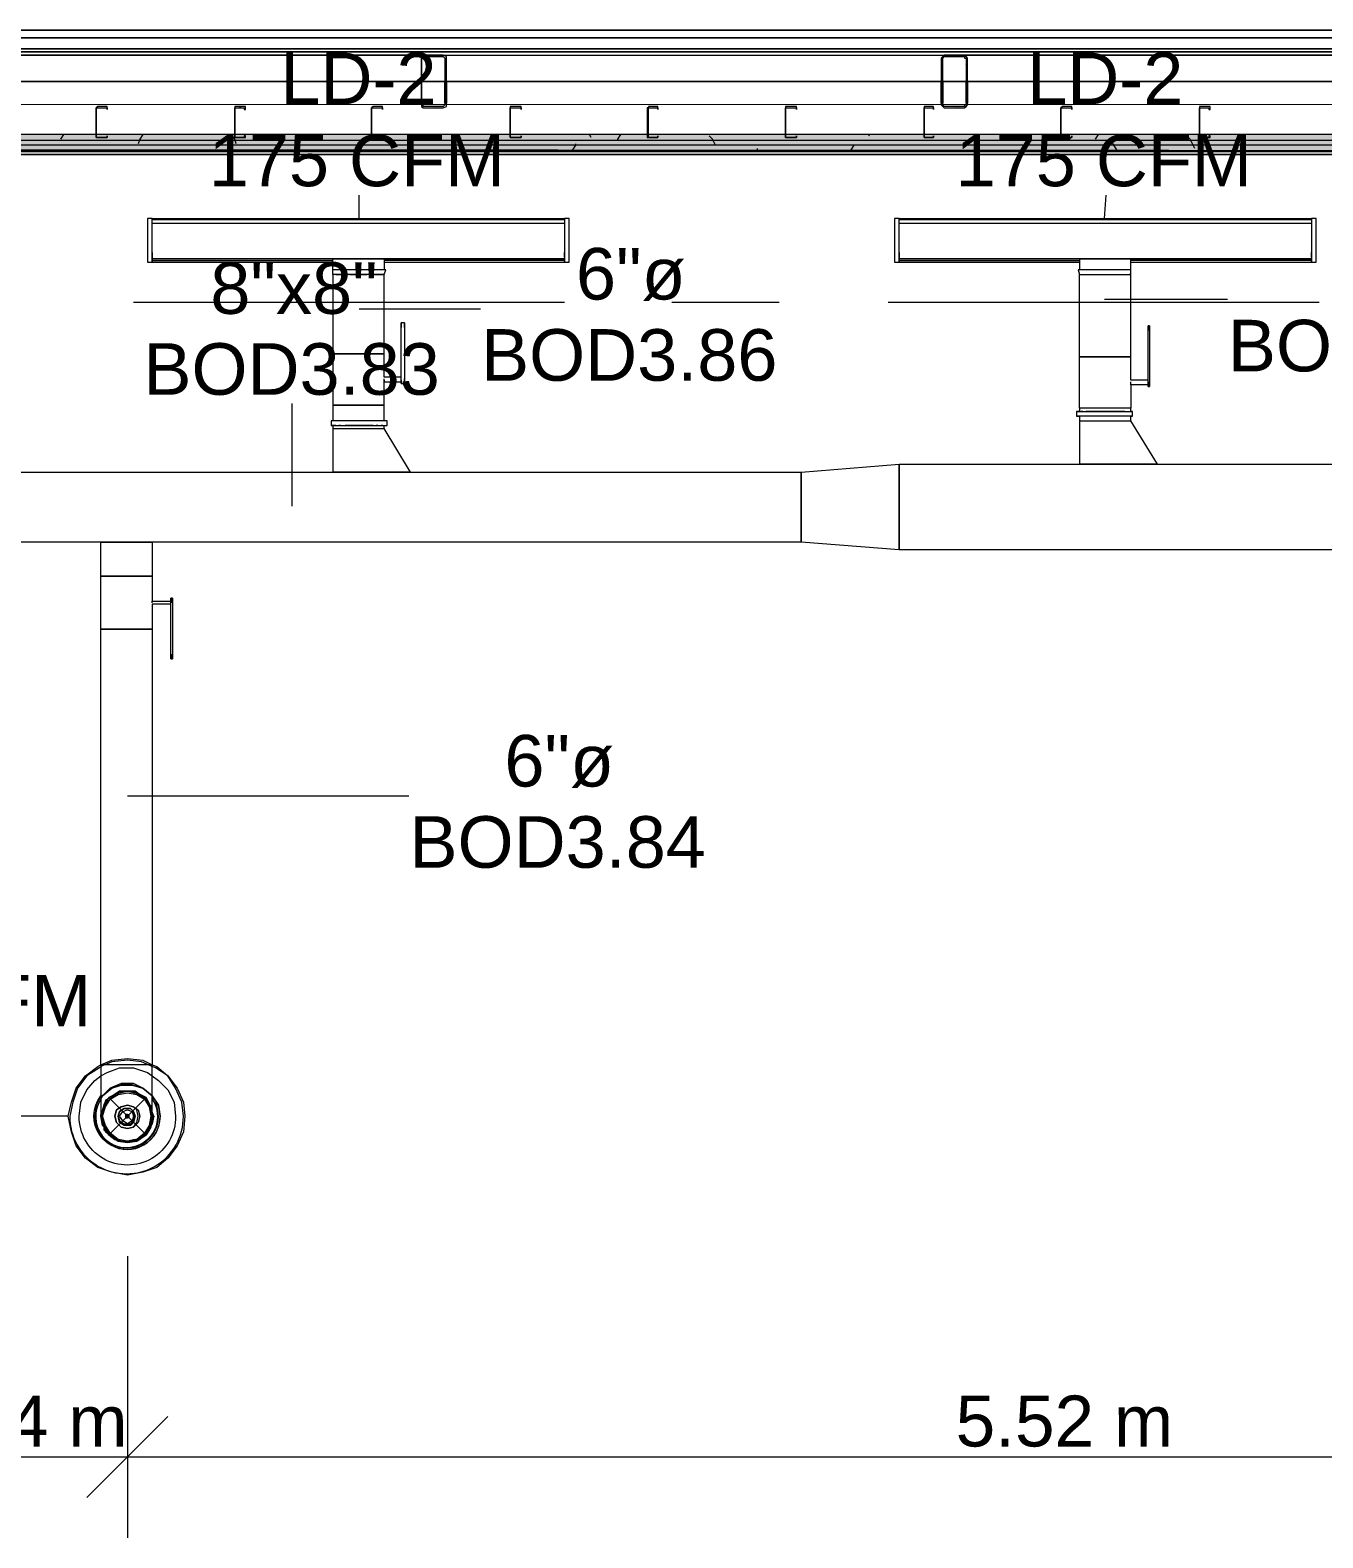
# Model space of a CAD drawing. Header units: metres. Extents: x -2 to 237, y -8 to 52.
# Drawn here: x 37.8 to 41.607, y 43.002 to 47.442 of the extents above; entities that cross this region are included whole.
import ezdxf

# ---------------------------------------------------------------- set-up
doc = ezdxf.new("R2010")
doc.units = ezdxf.units.M
doc.layers.add('HVAC - Ductos', color=5, linetype='Continuous', lineweight=0)
doc.layers.add('PDF4_Text', color=7, linetype='Continuous', lineweight=0)
doc.layers.add('PDF4_Geometry', color=7, linetype='Continuous', lineweight=0, true_color=0xaaaaaa)
doc.layers.add('PDF4_Solid Fills', color=7, linetype='Continuous', lineweight=0, true_color=0xffffff)
doc.styles.add('PDF Helvetica', font='')
doc.styles.get('PDF Helvetica').set_extended_font_data('Helvetica')

msp = doc.modelspace()

# ---------------------------------------------------------------- hatches: boundary and pattern name
at = {"layer": 'PDF4_Solid Fills', "lineweight": 0, "transparency": 33554559}
h = msp.add_hatch(color=256, dxfattribs=at)
h.paths.add_polyline_path([(38.9569, 47.3638), (39.0165, 47.3684), (38.9523, 47.3684), (38.9523, 47.3592)])
h.paths.add_polyline_path([(39.0211, 47.2172), (39.0257, 47.3679), (39.0257, 47.3684), (39.0211, 47.3684)])
h.paths.add_polyline_path([(38.9523, 47.2217), (38.9569, 47.2172), (38.9569, 47.2217)])
h.paths.add_polyline_path([(38.9569, 47.2172), (39.0165, 47.2126), (39.0165, 47.2172)])
h = msp.add_hatch(color=256, dxfattribs=at)
h.paths.add_polyline_path([(40.4918, 47.2172), (40.5513, 47.2126), (40.5513, 47.2172)])
h.paths.add_polyline_path([(40.4872, 47.2217), (40.4918, 47.2172), (40.4918, 47.2217)])
h.paths.add_polyline_path([(40.4872, 47.3638), (40.4826, 47.3638), (40.4826, 47.2217)])
h.paths.add_polyline_path([(40.5559, 47.2217), (40.5513, 47.2217), (40.5559, 47.2172)])
h.paths.add_polyline_path([(40.4872, 47.3684), (40.5513, 47.3638), (40.5559, 47.3592), (40.5559, 47.2217), (40.5605, 47.3632), (40.5605, 47.3638), (40.5559, 47.3684)])
h = msp.add_hatch(color=256, dxfattribs=at)
h.paths.add_polyline_path([(39.6487, 47.2126), (39.6487, 47.2172), (39.6212, 47.2172)])
h.paths.add_polyline_path([(39.6212, 47.2126), (39.6167, 47.2126), (39.6167, 47.1256), (39.6167, 47.1256)])
for points in [[(4.613, 47.121), (56.1701, 47.121), (56.3746, 47.1164), (56.3763, 47.1164), (56.3763, 47.1347), (18.1105, 47.1393), (4.613, 47.1393)], [(4.613, 47.1072), (56.1701, 47.1072), (56.3759, 47.1026), (56.3763, 47.1026), (56.3763, 47.121), (4.613, 47.121)], [(56.1701, 47.0889), (56.3763, 47.0843), (56.3763, 47.1072), (4.613, 47.1072), (4.613, 47.0889)]]:
    msp.add_hatch(color=256, dxfattribs=at).paths.add_polyline_path(points)

# ---------------------------------------------------------------- linework, layer by layer
at = {"layer": 'HVAC - Ductos', "lineweight": 0}
for points in [[(38.7691, 46.8873), (38.7691, 46.956)], [(40.9637, 46.8873), (40.9682, 46.956)], [(38.1597, 46.8552), (38.1597, 46.8644), (38.1597, 46.8828), (38.1597, 46.8873), (39.3738, 46.8873), (39.3738, 46.8828), (39.3738, 46.8644), (39.3738, 46.8552)], [(39.3738, 46.8828), (38.1597, 46.8828)], [(40.3589, 46.8552), (40.3589, 46.8644), (40.3589, 46.8828), (40.3589, 46.8873), (41.573, 46.8873), (41.573, 46.8828), (41.573, 46.8644), (41.573, 46.8552)], [(41.573, 46.8828), (40.3589, 46.8828)], [(38.1597, 46.8598), (38.1597, 46.8644), (38.1597, 46.869)], [(39.3738, 46.869), (39.3738, 46.8644), (39.3738, 46.8598)], [(40.3589, 46.8598), (40.3589, 46.8644), (40.3589, 46.869)], [(41.573, 46.869), (41.573, 46.8644), (41.573, 46.8598)], [(38.1597, 46.8232), (38.1597, 46.8323)], [(38.1597, 46.814), (38.1597, 46.8186)], [(39.3738, 46.8323), (39.3738, 46.8232)], [(39.3738, 46.8186), (39.3738, 46.814)], [(40.3589, 46.8232), (40.3589, 46.8323)], [(40.3589, 46.814), (40.3589, 46.8186)], [(41.573, 46.8323), (41.573, 46.8232)], [(41.573, 46.8186), (41.573, 46.814)], [(38.1597, 46.7728), (38.1597, 46.7774), (38.1597, 46.7866), (38.1597, 46.782), (38.1597, 46.7774)], [(38.1597, 46.782), (38.1597, 46.759), (38.1597, 46.7636), (38.6911, 46.7636)], [(38.1597, 46.759), (38.6911, 46.759)], [(38.6957, 46.7224), (38.6911, 46.7224), (38.6911, 46.4887), (38.6957, 46.4887), (38.7003, 46.4887), (38.7141, 46.4887), (38.7278, 46.4887), (38.7462, 46.4887), (38.7691, 46.4887), (38.7874, 46.4887), (38.8057, 46.4887), (38.8194, 46.4887), (38.8332, 46.4887), (38.8424, 46.4887), (38.8424, 46.7224), (38.8378, 46.7224), (38.8194, 46.7224), (38.7965, 46.7224), (38.7691, 46.7224), (38.737, 46.7224), (38.7141, 46.7224), (38.6957, 46.7224), (38.6911, 46.7224), (38.6911, 46.7361), (38.6911, 46.7682), (38.6957, 46.7682), (38.7003, 46.7682), (38.7141, 46.7682), (38.7278, 46.7682), (38.7462, 46.7682), (38.7691, 46.7682), (38.7874, 46.7682), (38.8057, 46.7682), (38.8194, 46.7682), (38.8332, 46.7682), (38.8424, 46.7682), (38.8424, 46.7361)], [(39.3738, 46.782), (39.3738, 46.759), (39.3738, 46.7636), (38.8424, 46.7636)], [(38.8424, 46.759), (39.3738, 46.759)], [(39.3738, 46.7728), (39.3738, 46.7774), (39.3738, 46.7866), (39.3738, 46.782), (39.3738, 46.7774)], [(40.3589, 46.7728), (40.3589, 46.7774), (40.3589, 46.7866), (40.3589, 46.782), (40.3589, 46.7774)], [(40.3589, 46.782), (40.3589, 46.759), (40.3589, 46.7636), (40.8903, 46.7636)], [(40.3589, 46.759), (40.8903, 46.759)], [(41.092, 46.4062), (41.092, 46.4016), (41.092, 46.397), (41.0416, 46.397), (41.0416, 46.3284), (41.037, 46.3284), (41.0324, 46.3284), (41.0186, 46.3284), (41.0049, 46.3284), (40.9866, 46.3284), (40.9637, 46.3284), (40.9454, 46.3284), (40.927, 46.3284), (40.9133, 46.3284), (40.8995, 46.3284), (40.8903, 46.3284), (40.8903, 46.4795), (40.8995, 46.4795), (40.9133, 46.4795), (40.927, 46.4795), (40.9454, 46.4795), (40.9637, 46.4795), (40.9866, 46.4795), (41.0049, 46.4795), (41.0186, 46.4795), (41.0324, 46.4795), (41.037, 46.4795), (41.0416, 46.4795), (41.037, 46.4795), (41.0324, 46.4795), (41.0186, 46.4795), (41.0049, 46.4795), (40.9866, 46.4795), (40.9637, 46.4795), (40.9454, 46.4795), (40.927, 46.4795), (40.9133, 46.4795), (40.8995, 46.4795), (40.8903, 46.4795), (40.8903, 46.7224), (40.8949, 46.7224), (40.9133, 46.7224), (40.9362, 46.7224), (40.9637, 46.7224), (40.9957, 46.7224), (41.0186, 46.7224), (41.037, 46.7224), (41.0416, 46.7224), (41.0416, 46.7361), (41.0416, 46.7682), (41.037, 46.7682), (41.0324, 46.7682), (41.0186, 46.7682), (41.0049, 46.7682), (40.9866, 46.7682), (40.9637, 46.7682), (40.9454, 46.7682), (40.927, 46.7682), (40.9133, 46.7682), (40.8995, 46.7682), (40.8903, 46.7682), (40.8903, 46.7361)], [(41.573, 46.782), (41.573, 46.759), (41.573, 46.7636), (41.0416, 46.7636)], [(41.0416, 46.759), (41.573, 46.759)], [(41.573, 46.7728), (41.573, 46.7774), (41.573, 46.7866), (41.573, 46.782), (41.573, 46.7774)], [(38.8011, 46.7224), (38.8057, 46.7224), (38.8194, 46.7224), (38.8332, 46.7224), (38.8378, 46.7224), (38.8424, 46.7224), (38.847, 46.7361), (38.8378, 46.7361), (38.824, 46.7361), (38.7965, 46.7361), (38.7691, 46.7361), (38.737, 46.7361), (38.7141, 46.7361), (38.6957, 46.7361), (38.6911, 46.7361)], [(38.7003, 46.7224), (38.7141, 46.7224), (38.7278, 46.7224), (38.737, 46.7224)], [(38.7416, 46.7224), (38.7462, 46.7224), (38.7691, 46.7224), (38.7874, 46.7224), (38.792, 46.7224)], [(38.7874, 46.7361), (38.7828, 46.7361)], [(41.0416, 46.7361), (41.037, 46.7361), (41.0186, 46.7361), (40.9957, 46.7361), (40.9637, 46.7361), (40.9362, 46.7361), (40.9087, 46.7361), (40.8949, 46.7361), (40.8858, 46.7361), (40.8903, 46.7224), (40.8949, 46.7224), (40.8995, 46.7224), (40.9133, 46.7224), (40.927, 46.7224), (40.9316, 46.7224)], [(40.9408, 46.7224), (40.9454, 46.7224), (40.9637, 46.7224), (40.9866, 46.7224), (40.9912, 46.7224)], [(40.9957, 46.7224), (41.0049, 46.7224), (41.0186, 46.7224), (41.0324, 46.7224)], [(41.0186, 46.7361), (41.0049, 46.7361)], [(41.092, 46.4108), (41.0416, 46.4108), (41.0416, 46.4795), (41.0416, 46.7224), (41.037, 46.7224)], [(38.7691, 46.6215), (39.1265, 46.6215)], [(40.9637, 46.6491), (41.3256, 46.6491)], [(38.902, 46.5803), (38.8928, 46.5803)], [(38.8928, 46.4108), (38.8928, 46.4062), (38.8928, 46.4016), (38.8928, 46.4062), (38.8928, 46.4108), (38.8928, 46.4154), (38.8928, 46.5666), (38.8928, 46.5712), (38.8928, 46.5757), (38.8928, 46.5803), (38.8928, 46.5757), (38.8928, 46.5712), (38.8928, 46.5666)], [(38.902, 46.5666), (38.902, 46.5712), (38.902, 46.5757), (38.902, 46.5803), (38.902, 46.5757), (38.902, 46.5712), (38.902, 46.5666), (38.902, 46.4154), (38.902, 46.4108), (38.902, 46.4062), (38.902, 46.4016), (38.902, 46.4062), (38.902, 46.4108), (38.902, 46.4154)], [(41.0965, 46.5712), (41.092, 46.5712)], [(41.092, 46.4016), (41.092, 46.397), (41.092, 46.3925), (41.092, 46.397), (41.092, 46.4016), (41.092, 46.4062), (41.092, 46.5574), (41.092, 46.562), (41.092, 46.5666), (41.092, 46.5712), (41.092, 46.5666), (41.092, 46.562), (41.092, 46.5574)], [(41.0965, 46.5574), (41.0965, 46.562), (41.0965, 46.5666), (41.0965, 46.5712), (41.0965, 46.5666), (41.0965, 46.562), (41.0965, 46.5574), (41.0965, 46.4062), (41.0965, 46.4016), (41.0965, 46.397), (41.0965, 46.3925), (41.0965, 46.397), (41.0965, 46.4016), (41.0965, 46.4062)], [(38.8928, 46.42), (38.8424, 46.42), (38.8424, 46.4887), (38.8332, 46.4887), (38.8194, 46.4887), (38.8057, 46.4887), (38.7874, 46.4887), (38.7691, 46.4887), (38.7462, 46.4887), (38.7278, 46.4887), (38.7141, 46.4887), (38.7003, 46.4887), (38.6957, 46.4887), (38.6911, 46.4887), (38.6911, 46.3375), (38.6957, 46.3375), (38.7003, 46.3375), (38.7141, 46.3375), (38.7278, 46.3375), (38.7462, 46.3375), (38.7691, 46.3375), (38.7874, 46.3375), (38.8057, 46.3375), (38.8194, 46.3375), (38.8332, 46.3375), (38.8424, 46.3375), (38.8424, 46.4062), (38.8928, 46.4062), (38.8928, 46.4108), (38.8928, 46.4154)], [(38.8424, 46.4108), (38.8424, 46.4062), (38.8424, 46.4108), (38.8424, 46.4154)], [(38.8928, 46.4016), (38.902, 46.4016)], [(41.0416, 46.397), (41.0416, 46.4016), (41.0416, 46.4062)], [(41.092, 46.3925), (41.0965, 46.3925)], [(38.5721, 46.0397), (38.5721, 46.3421)], [(38.8424, 46.2917), (38.8424, 46.3375), (38.8332, 46.3375), (38.8194, 46.3375), (38.8057, 46.3375), (38.7874, 46.3375), (38.7691, 46.3375), (38.7462, 46.3375), (38.7278, 46.3375), (38.7141, 46.3375), (38.7003, 46.3375), (38.6957, 46.3375), (38.6911, 46.3375), (38.6911, 46.2917)], [(41.0324, 46.3192), (41.037, 46.3192), (41.0416, 46.3192), (41.0416, 46.3284), (41.037, 46.3284), (41.0324, 46.3284), (41.0186, 46.3284), (41.0049, 46.3284), (40.9866, 46.3284), (40.9637, 46.3284), (40.9454, 46.3284), (40.927, 46.3284), (40.9133, 46.3284), (40.8995, 46.3284), (40.8903, 46.3284), (40.8903, 46.3192), (40.8858, 46.3192), (40.8812, 46.3192), (40.8858, 46.3192), (40.8949, 46.3192), (40.9087, 46.3192), (40.9224, 46.3192), (40.9454, 46.3192), (40.9637, 46.3192), (40.9866, 46.3192), (41.0049, 46.3192), (41.0232, 46.3192), (41.037, 46.3192), (41.0462, 46.3192)], [(40.8812, 46.3192), (40.8812, 46.3054)], [(40.8995, 46.3192), (40.8949, 46.3192)], [(41.0232, 46.3192), (41.0186, 46.3192), (41.0049, 46.3192), (40.9866, 46.3192), (40.9637, 46.3192), (40.9454, 46.3192), (40.927, 46.3192), (40.9133, 46.3192), (40.9087, 46.3192)], [(41.0462, 46.3054), (41.0462, 46.3192), (41.0416, 46.3192)], [(38.8516, 46.2917), (38.847, 46.2917), (38.8378, 46.2917), (38.824, 46.2917), (38.8103, 46.2917), (38.7874, 46.2917), (38.7691, 46.2917), (38.7462, 46.2917), (38.7278, 46.2917), (38.7095, 46.2917), (38.6957, 46.2917), (38.6866, 46.2917), (38.6866, 46.2779)], [(38.6911, 46.2779), (38.6866, 46.2779), (38.6957, 46.2779), (38.7095, 46.2779), (38.7278, 46.2779), (38.7462, 46.2779), (38.7691, 46.2779), (38.7874, 46.2779), (38.8103, 46.2779), (38.824, 46.2779), (38.8378, 46.2779), (38.847, 46.2779), (38.8516, 46.2779), (38.8516, 46.2917), (38.847, 46.2917)], [(38.7003, 46.2779), (38.6957, 46.2779), (38.6911, 46.2779), (38.6911, 46.2688), (38.6957, 46.2688), (38.7003, 46.2688), (38.7141, 46.2688), (38.7278, 46.2688), (38.7462, 46.2688), (38.7691, 46.2688), (38.7874, 46.2688), (38.8057, 46.2688), (38.8194, 46.2688), (38.8332, 46.2688), (38.8424, 46.2688), (38.8424, 46.2779), (38.847, 46.2779), (38.8516, 46.2779)], [(38.6911, 46.2688), (38.6911, 46.1405), (38.6957, 46.1405), (38.7141, 46.1405), (38.737, 46.1405), (38.7691, 46.1405), (38.8424, 46.1405), (38.8744, 46.1405), (38.8974, 46.1405), (38.9156, 46.1405), (38.9202, 46.1405), (38.8424, 46.2688)], [(38.7141, 46.2779), (38.7095, 46.2779)], [(38.8103, 46.2779), (38.8057, 46.2779), (38.7874, 46.2779), (38.7691, 46.2779), (38.7462, 46.2779), (38.7278, 46.2779)], [(38.737, 46.2688), (38.7416, 46.2688)], [(38.792, 46.2688), (38.7965, 46.2688), (38.8011, 46.2688)], [(38.824, 46.2779), (38.8194, 46.2779)], [(38.8378, 46.2779), (38.8332, 46.2779)], [(41.0416, 46.3054), (41.0462, 46.3054), (41.037, 46.3054), (41.0232, 46.3054), (41.0049, 46.3054), (40.9866, 46.3054), (40.9637, 46.3054), (40.9454, 46.3054), (40.9224, 46.3054), (40.9087, 46.3054), (40.8949, 46.3054), (40.8858, 46.3054), (40.8812, 46.3054), (40.8858, 46.3054), (40.8903, 46.3054), (40.8903, 46.2917), (40.8995, 46.2917), (40.9133, 46.2917), (40.927, 46.2917), (40.9454, 46.2917), (40.9637, 46.2917), (40.9866, 46.2917), (41.0049, 46.2917), (41.0186, 46.2917), (41.0324, 46.2917), (41.037, 46.2917), (41.0416, 46.2917), (41.0416, 46.3054), (41.037, 46.3054), (41.0324, 46.3054)], [(40.8903, 46.2917), (40.8903, 46.1634), (40.8949, 46.1634), (40.9133, 46.1634), (40.9362, 46.1634), (40.9637, 46.1634), (41.0416, 46.1634), (41.069, 46.1634), (41.0965, 46.1634), (41.1103, 46.1634), (41.1194, 46.1634), (41.0416, 46.2917)], [(40.8995, 46.3054), (40.8949, 46.3054)], [(40.9133, 46.3054), (40.9087, 46.3054)], [(41.0232, 46.3054), (41.0186, 46.3054), (41.0049, 46.3054), (40.9866, 46.3054), (40.9637, 46.3054), (40.9454, 46.3054), (40.927, 46.3054), (40.9224, 46.3054)], [(40.9316, 46.2917), (40.9362, 46.2917), (40.9408, 46.2917)], [(40.9912, 46.2917), (40.9957, 46.2917)], [(38.9202, 46.1405), (38.9156, 46.1405), (38.8974, 46.1405), (38.8744, 46.1405), (38.8424, 46.1405), (38.7691, 46.1405), (38.737, 46.1405), (38.7141, 46.1405), (38.6957, 46.1405), (38.6911, 46.1405)], [(41.1194, 46.1634), (41.1103, 46.1634), (41.0965, 46.1634), (41.069, 46.1634), (41.0416, 46.1634), (40.9637, 46.1634), (40.9362, 46.1634), (40.9133, 46.1634), (40.8949, 46.1634), (40.8903, 46.1634)], [(38.2147, 45.751), (38.1597, 45.751), (38.1597, 45.6778), (38.1597, 44.3949), (38.1505, 44.3949), (38.1413, 44.3949), (38.1231, 44.3949), (38.1047, 44.3949), (38.0864, 44.3949), (38.0681, 44.3949), (38.0497, 44.3949), (38.0315, 44.3949), (38.0223, 44.3949), (38.0131, 44.3949), (38.0085, 44.3949), (38.0085, 45.6778), (38.0131, 45.6778), (38.0223, 45.6778), (38.0315, 45.6778), (38.0497, 45.6778), (38.0681, 45.6778), (38.0864, 45.6778), (38.1047, 45.6778), (38.1231, 45.6778), (38.1413, 45.6778), (38.1505, 45.6778), (38.1597, 45.6778), (38.1505, 45.6778), (38.1413, 45.6778), (38.1231, 45.6778), (38.1047, 45.6778), (38.0864, 45.6778), (38.0681, 45.6778), (38.0497, 45.6778), (38.0315, 45.6778), (38.0223, 45.6778), (38.0131, 45.6778), (38.0085, 45.6778), (38.0085, 45.8336), (38.0085, 45.9343), (38.0131, 45.9343), (38.0223, 45.9343), (38.0315, 45.9343), (38.0497, 45.9343), (38.0681, 45.9343), (38.0864, 45.9343), (38.1047, 45.9343), (38.1231, 45.9343), (38.1413, 45.9343), (38.1505, 45.9343), (38.1597, 45.9343), (38.1597, 45.8336), (38.1597, 45.7602), (38.2147, 45.7602), (38.2147, 45.7556)], [(38.1597, 45.7556), (38.1597, 45.7602)], [(38.2193, 45.7694), (38.2147, 45.7694)], [(38.2147, 45.6045), (38.2147, 45.7556), (38.2147, 45.7602), (38.2147, 45.7648), (38.2147, 45.7694), (38.2147, 45.7648), (38.2147, 45.7602)], [(38.2193, 45.7556), (38.2193, 45.7602), (38.2193, 45.7648), (38.2193, 45.7694), (38.2193, 45.7648), (38.2193, 45.7602), (38.2193, 45.7556), (38.2193, 45.6045)], [(38.2147, 45.5907), (38.2193, 45.5907)], [(38.0864, 45.1875), (38.9156, 45.1875)], [(37.9123, 44.2437), (37.5457, 44.2437), (37.5457, 44.4819)], [(38.0085, 44.3949), (38.0406, 44.4087), (38.0864, 44.4133), (38.1322, 44.4087), (38.1597, 44.3949)], [(38.1597, 44.3903), (38.1277, 44.4041), (38.0864, 44.4087), (38.0406, 44.4041), (38.0085, 44.3903)], [(38.1597, 44.2437), (38.1597, 44.2483), (38.1597, 44.2666), (38.1597, 44.2987), (38.1597, 44.3353), (38.1597, 44.3766), (38.1597, 44.3949), (38.1735, 44.3903), (38.2056, 44.3628), (38.233, 44.3262), (38.2513, 44.285), (38.2559, 44.2437), (38.2513, 44.1979), (38.233, 44.1566), (38.2056, 44.12), (38.1735, 44.0925), (38.1322, 44.0787), (38.0864, 44.0696), (38.0406, 44.0787), (37.9993, 44.0925), (37.9627, 44.12), (37.9352, 44.1566), (37.9215, 44.1979), (37.9123, 44.2437), (37.9215, 44.285), (37.9352, 44.3262), (37.9627, 44.3628), (37.9993, 44.3903), (38.0085, 44.3949), (38.0085, 44.3491), (38.0085, 44.3125), (38.0085, 44.2804), (38.0085, 44.2574), (38.0085, 44.2437)], [(38.1597, 44.3949), (38.1505, 44.3949), (38.1413, 44.3949), (38.1231, 44.3949), (38.1047, 44.3949), (38.0864, 44.3949), (38.0681, 44.3949), (38.0497, 44.3949), (38.0315, 44.3949), (38.0223, 44.3949), (38.0131, 44.3949), (38.0085, 44.3949)], [(38.0085, 44.3628), (38.0269, 44.372), (38.0635, 44.3857), (38.1047, 44.3857), (38.1459, 44.372), (38.1597, 44.3628)], [(38.0543, 44.175), (38.0315, 44.1888), (38.0177, 44.2116), (38.0315, 44.1888), (38.0497, 44.175), (38.0681, 44.1704), (38.0864, 44.1658), (38.1047, 44.1704), (38.1231, 44.175), (38.1277, 44.1796), (38.1413, 44.1888), (38.1505, 44.2024), (38.1597, 44.2208), (38.1597, 44.2437), (38.1551, 44.2712), (38.1413, 44.2987), (38.1139, 44.3125), (38.0864, 44.3171), (38.0589, 44.3125), (38.0315, 44.2987), (38.0177, 44.2712), (38.0085, 44.2437), (38.0177, 44.2712), (38.0315, 44.2987), (38.0589, 44.3125), (38.0864, 44.3171), (38.1139, 44.3125), (38.1413, 44.2987), (38.1551, 44.2712), (38.1597, 44.2437), (38.1597, 44.2483), (38.1597, 44.262), (38.1505, 44.2804), (38.1413, 44.2987), (38.1231, 44.3079), (38.1047, 44.3171), (38.0864, 44.3171), (38.0681, 44.3171), (38.0497, 44.3079), (38.0315, 44.2987), (38.0177, 44.2804), (38.0131, 44.262), (38.0085, 44.2483), (38.0085, 44.2437), (38.0131, 44.2208), (38.0223, 44.2024), (38.0315, 44.1888), (38.0589, 44.1704), (38.0864, 44.1658), (38.1139, 44.1704)], [(38.1551, 44.2758), (38.1551, 44.2712), (38.1551, 44.2666), (38.1597, 44.2437), (38.1551, 44.2162), (38.1551, 44.2116), (38.1413, 44.1888), (38.1551, 44.2116), (38.1597, 44.2437), (38.1551, 44.262), (38.1505, 44.2804), (38.1368, 44.2941), (38.1231, 44.3079), (38.1047, 44.3125), (38.0864, 44.3171), (38.0681, 44.3125), (38.0497, 44.3079), (38.036, 44.2941), (38.0223, 44.2804), (38.0131, 44.262), (38.0131, 44.2437), (38.0131, 44.2254), (38.0223, 44.207), (38.036, 44.1888), (38.0497, 44.1796), (38.0681, 44.1704), (38.0864, 44.1704), (38.1047, 44.1704), (38.1231, 44.1796), (38.1368, 44.1888), (38.1505, 44.207), (38.1551, 44.2254), (38.1597, 44.2437), (38.1551, 44.2162)], [(38.0131, 44.2666), (38.0177, 44.2712), (38.0177, 44.2758), (38.036, 44.2941), (38.0543, 44.3079)], [(38.0543, 44.3125), (38.0589, 44.3125), (38.0864, 44.3171), (38.1093, 44.3125)], [(38.1185, 44.3079), (38.1368, 44.2941), (38.1505, 44.2758)], [(38.0177, 44.2162), (38.0131, 44.2437), (38.0177, 44.2666)], [(38.0177, 44.2116), (38.0131, 44.2162), (38.0131, 44.2208), (38.0085, 44.2437), (38.0085, 44.2483)], [(38.1093, 44.1704), (38.0864, 44.1658), (38.0589, 44.1704), (38.0543, 44.175), (38.036, 44.1888), (38.0177, 44.2116), (38.0131, 44.2162), (38.0085, 44.2437), (38.0177, 44.2116)], [(38.1597, 44.2483), (38.1643, 44.2437), (38.1597, 44.2208), (38.1551, 44.2162), (38.1551, 44.2116), (38.1505, 44.2024), (38.1413, 44.1888), (38.1277, 44.1796)], [(38.1231, 44.175), (38.1185, 44.175), (38.1139, 44.1704), (38.1047, 44.1704), (38.0864, 44.1658), (38.0681, 44.1704), (38.0589, 44.1704), (38.0543, 44.175), (38.0497, 44.175), (38.0315, 44.1888), (38.0177, 44.2024), (38.0177, 44.2116), (38.0131, 44.2162)], [(38.0589, 44.1704), (38.0543, 44.175)], [(38.1093, 44.175), (38.0864, 44.1704), (38.0589, 44.175)], [(38.1505, 44.2116), (38.1368, 44.1888), (38.1185, 44.175), (38.1139, 44.1704), (38.1413, 44.1888)], [(38.1185, 44.175), (38.1139, 44.1704)], [(38.1368, 44.1888), (38.1185, 44.175)], [(38.1551, 44.2162), (38.1551, 44.2116)], [(38.0864, 43.8314), (38.0864, 43.2403), (38.0864, 43.0021)], [(38.2056, 43.3595), (38.0864, 43.2403), (37.9673, 43.1212)], [(34.2149, 43.2403), (37.4404, 43.2403), (38.0864, 43.2403), (43.6027, 43.2403), (47.6024, 43.2403)]]:
    msp.add_lwpolyline(points, dxfattribs=at)
for points in [[(38.1459, 46.8873), (38.1459, 46.759), (38.1597, 46.759), (38.1597, 46.8873)], [(39.3876, 46.8873), (39.3738, 46.8873), (39.3738, 46.759), (39.3876, 46.759)], [(40.3451, 46.8873), (40.3451, 46.759), (40.3589, 46.759), (40.3589, 46.8873)], [(41.5868, 46.8873), (41.573, 46.8873), (41.573, 46.759), (41.5868, 46.759)], [(38.1597, 46.8736), (39.3738, 46.8736), (39.3738, 46.7682), (38.1597, 46.7682)], [(40.3589, 46.8736), (41.573, 46.8736), (41.573, 46.7682), (40.3589, 46.7682)], [(39.3738, 46.7682), (38.1597, 46.7682)], [(41.573, 46.7682), (40.3589, 46.7682)], [(38.8424, 46.4062), (38.8424, 46.4108)], [(37.4908, 46.1405), (40.0702, 46.1405), (40.0702, 45.9343), (37.4908, 45.9343)], [(40.3589, 45.9114), (40.0702, 45.9343), (40.0702, 46.1405), (40.3589, 46.1634)], [(42.6406, 45.9114), (40.3589, 45.9114), (40.3589, 46.1634), (42.6406, 46.1634)], [(38.1597, 45.8336), (38.1505, 45.8336), (38.1413, 45.8336), (38.1231, 45.8336), (38.1047, 45.8336), (38.0864, 45.8336), (38.0681, 45.8336), (38.0497, 45.8336), (38.0315, 45.8336), (38.0223, 45.8336), (38.0131, 45.8336), (38.0085, 45.8336), (38.0131, 45.8336), (38.0223, 45.8336), (38.0315, 45.8336), (38.0497, 45.8336), (38.0681, 45.8336), (38.0864, 45.8336), (38.1047, 45.8336), (38.1231, 45.8336), (38.1413, 45.8336), (38.1505, 45.8336), (38.1597, 45.8336), (38.1505, 45.8336), (38.1413, 45.8336), (38.1231, 45.8336), (38.1047, 45.8336), (38.0864, 45.8336), (38.0681, 45.8336), (38.0497, 45.8336), (38.0315, 45.8336), (38.0223, 45.8336), (38.0131, 45.8336), (38.0085, 45.8336), (38.0131, 45.8336), (38.0223, 45.8336), (38.0315, 45.8336), (38.0497, 45.8336), (38.0681, 45.8336), (38.0864, 45.8336), (38.1047, 45.8336), (38.1231, 45.8336), (38.1413, 45.8336), (38.1505, 45.8336)], [(38.0864, 45.8336), (38.1047, 45.8336), (38.1231, 45.8336), (38.1413, 45.8336), (38.1505, 45.8336), (38.1597, 45.8336), (38.1505, 45.8336), (38.1413, 45.8336), (38.1231, 45.8336), (38.1047, 45.8336), (38.0864, 45.8336), (38.0681, 45.8336), (38.0497, 45.8336), (38.0315, 45.8336), (38.0223, 45.8336), (38.0131, 45.8336), (38.0085, 45.8336), (38.0131, 45.8336), (38.0223, 45.8336), (38.0315, 45.8336), (38.0497, 45.8336), (38.0681, 45.8336)], [(38.0085, 45.8336), (38.0131, 45.8336), (38.0223, 45.8336), (38.0315, 45.8336), (38.0497, 45.8336), (38.0681, 45.8336), (38.0864, 45.8336), (38.1047, 45.8336), (38.1231, 45.8336), (38.1413, 45.8336), (38.1505, 45.8336), (38.1597, 45.8336), (38.1505, 45.8336), (38.1413, 45.8336), (38.1231, 45.8336), (38.1047, 45.8336), (38.0864, 45.8336), (38.0681, 45.8336), (38.0497, 45.8336), (38.0315, 45.8336), (38.0223, 45.8336), (38.0131, 45.8336)], [(38.2147, 45.6045), (38.2147, 45.5999), (38.2147, 45.5953), (38.2147, 45.5907), (38.2147, 45.5953), (38.2147, 45.5999)], [(38.2193, 45.6045), (38.2193, 45.5999), (38.2193, 45.5953), (38.2193, 45.5907), (38.2193, 45.5953), (38.2193, 45.5999)], [(38.0131, 44.3033), (38.0406, 44.3262), (38.0681, 44.3353), (38.1001, 44.3353), (38.1322, 44.3262), (38.1597, 44.3033), (38.1597, 44.2941), (38.1597, 44.3033), (38.1322, 44.3262), (38.1047, 44.3399), (38.0681, 44.3399), (38.036, 44.3262), (38.0131, 44.3033), (38.0085, 44.3033), (38.0131, 44.3033), (38.0085, 44.2941)], [(38.1322, 44.3262), (38.1001, 44.3353), (38.0681, 44.3353), (38.0406, 44.3262), (38.0131, 44.3033), (38.036, 44.3262), (38.0681, 44.3399), (38.1047, 44.3399), (38.1322, 44.3262), (38.1597, 44.3033)], [(38.0223, 44.2712), (38.036, 44.2941), (38.0589, 44.3079), (38.0864, 44.3125), (38.1139, 44.3079), (38.1368, 44.2941), (38.1505, 44.2712), (38.1551, 44.2437), (38.1505, 44.2162), (38.1368, 44.1933), (38.1139, 44.175), (38.0864, 44.1704), (38.0589, 44.175), (38.036, 44.1933), (38.0223, 44.2162), (38.0131, 44.2437)], [(38.0543, 44.262), (38.0497, 44.2437), (38.0543, 44.262), (38.0681, 44.2712), (38.0864, 44.2758), (38.1047, 44.2712), (38.1185, 44.262), (38.1231, 44.2437), (38.1185, 44.2254), (38.1047, 44.2116), (38.0864, 44.207), (38.0681, 44.2116), (38.0543, 44.2254), (38.0497, 44.2437), (38.0543, 44.2254), (38.0681, 44.2116), (38.0864, 44.207), (38.1047, 44.2116), (38.1139, 44.2254), (38.1185, 44.2437), (38.1139, 44.262), (38.1047, 44.2712), (38.0864, 44.2758), (38.0681, 44.2712)], [(38.0635, 44.2574), (38.0589, 44.2437), (38.0635, 44.2574), (38.0773, 44.2666), (38.0955, 44.2666), (38.1047, 44.2574), (38.1093, 44.2437), (38.1047, 44.2574), (38.0955, 44.2666), (38.0773, 44.2666)], [(38.1826, 44.2437), (38.178, 44.2758), (38.1597, 44.3033), (38.178, 44.2758)], [(38.1047, 44.23), (38.1093, 44.2437), (38.1047, 44.2254), (38.0955, 44.2162), (38.0773, 44.2162), (38.0635, 44.2254), (38.0589, 44.2437), (38.0635, 44.23), (38.0773, 44.2208), (38.0955, 44.2208)], [(38.0727, 44.2574), (38.0864, 44.262), (38.1001, 44.2574), (38.1047, 44.2437), (38.1001, 44.23), (38.0864, 44.2208), (38.0727, 44.23), (38.0635, 44.2437)], [(38.0818, 44.2483), (38.0818, 44.2437), (38.0818, 44.2483), (38.091, 44.2483), (38.091, 44.2437), (38.0864, 44.2483)], [(38.0864, 44.2391), (38.091, 44.2437), (38.091, 44.2391), (38.0818, 44.2391), (38.0818, 44.2437), (38.0818, 44.2391)]]:
    msp.add_lwpolyline(points, close=True, dxfattribs=at)
for points in [[(38.0085, 44.3903), (38.0039, 44.3857), (37.9673, 44.3628), (37.9398, 44.3262), (37.9261, 44.285), (37.9169, 44.2437, 1.01402), (38.2513, 44.2437), (38.2467, 44.285), (38.2284, 44.3262), (38.2056, 44.3628), (38.1689, 44.3857), (38.1597, 44.3903)], [(38.1597, 44.3628), (38.178, 44.3491), (38.2056, 44.3216), (38.2238, 44.285), (38.2284, 44.2437, -1.013316), (37.9444, 44.2437), (37.9489, 44.285), (37.9673, 44.3216), (37.9902, 44.3491), (38.0085, 44.3628)]]:
    msp.add_lwpolyline(points, format="xyb", dxfattribs=at)
msp.add_lwpolyline([(37.9902, 44.2437, 1.018616), (38.1826, 44.2437, -1.405167), (38.0085, 44.3033), (37.9948, 44.2758), (37.9902, 44.2437), (37.9993, 44.2758), (38.0085, 44.2941, 1.353213), (38.178, 44.2437), (38.1735, 44.2758), (38.1597, 44.2941, -1.353193)], format="xyb", close=True, dxfattribs=at)
at = {"layer": 'PDF4_Geometry', "lineweight": 0}
for points in [[(37.4541, 47.4417), (38.989, 47.4417), (40.5192, 47.4417), (42.0541, 47.4417), (43.5844, 47.4417), (45.1192, 47.4417), (46.6495, 47.4417), (48.1843, 47.4417), (49.7146, 47.4417), (51.2494, 47.4417), (52.7842, 47.4417), (54.3145, 47.4417), (52.7842, 47.4417), (51.2494, 47.4417), (49.7146, 47.4417), (48.1843, 47.4417), (46.6495, 47.4417), (45.1192, 47.4417), (43.5844, 47.4417), (42.0541, 47.4417), (40.5192, 47.4417), (38.989, 47.4417), (37.4541, 47.4417)], [(39.0257, 47.4417), (38.9478, 47.4417)], [(40.5559, 47.4417), (40.4826, 47.4417)], [(38.9569, 47.3684), (37.5183, 47.3684), (38.989, 47.3684), (40.5192, 47.3684), (41.9854, 47.3684), (40.5513, 47.3684)], [(39.0165, 47.3684), (40.4918, 47.3684)], [(40.5559, 47.3409), (40.5605, 47.3455)], [(39.0211, 47.3134), (39.0257, 47.318)], [(39.0211, 47.2263), (39.0211, 47.2905)], [(39.0257, 47.2905), (39.0257, 47.2263)], [(40.4826, 47.2263), (40.4826, 47.2905)], [(40.4872, 47.2905), (40.4872, 47.2263)], [(40.5559, 47.2263), (40.5559, 47.2905)], [(40.5605, 47.2905), (40.5605, 47.2263)], [(38.9523, 47.2447), (38.9523, 47.2493)], [(40.4826, 47.2676), (40.4872, 47.2722)], [(4.613, 47.2263), (56.3763, 47.2217)], [(4.613, 47.121), (56.3763, 47.1164)], [(4.613, 47.1072), (56.3763, 47.1026)], [(39.6167, 47.1347), (39.2135, 47.1347), (38.8057, 47.1347), (38.4025, 47.1347), (37.9948, 47.1347), (37.5915, 47.1347), (37.1838, 47.1347), (36.7806, 47.1347)], [(41.6463, 47.1347), (41.2431, 47.1347), (40.8354, 47.1347), (40.4322, 47.1347), (40.0244, 47.1347), (39.6212, 47.1347)], [(56.3763, 47.0843), (4.613, 47.0889)], [(46.5487, 47.0843), (37.5549, 47.0889)], [(37.5549, 47.0889), (46.5487, 47.0843)], [(46.5487, 47.0843), (37.5549, 47.0889)], [(37.5549, 47.0889), (46.5487, 47.0843)], [(37.5549, 47.0843), (46.5487, 47.0843)], [(46.5487, 47.0843), (37.5549, 47.0843)], [(39.3738, 46.6399), (38.1047, 46.6399)], [(40.0061, 46.6399), (39.6899, 46.6399)], [(41.5959, 46.6399), (40.3268, 46.6399)]]:
    msp.add_lwpolyline(points, dxfattribs=at)
for points in [[(38.989, 47.4188), (37.4541, 47.4188)], [(40.5192, 47.4188), (38.989, 47.4188)], [(42.0541, 47.4188), (40.5192, 47.4188)], [(38.989, 47.3867), (37.4541, 47.3867)], [(38.989, 47.3775), (37.4541, 47.3775)], [(40.5192, 47.3867), (38.989, 47.3867)], [(40.5192, 47.3775), (38.989, 47.3775)], [(42.0541, 47.3867), (40.5192, 47.3867)], [(42.0541, 47.3775), (40.5192, 47.3775)], [(39.0257, 47.3592), (39.0257, 47.3638), (39.0165, 47.3684), (38.9569, 47.3684), (38.9523, 47.3638), (38.9523, 47.3592), (38.9523, 47.2217), (38.9523, 47.2172), (38.9569, 47.2126), (39.0165, 47.2126), (39.0257, 47.2172), (39.0257, 47.2217)], [(38.9569, 47.3638), (39.0165, 47.3638), (39.0211, 47.3592), (39.0211, 47.2217), (39.0165, 47.2172), (38.9569, 47.2172), (38.9569, 47.2217), (38.9523, 47.2217), (38.9523, 47.3592), (38.9569, 47.3592)], [(40.5605, 47.3592), (40.5559, 47.3638), (40.5513, 47.3684), (40.4918, 47.3684), (40.4872, 47.3638), (40.4826, 47.3592), (40.4826, 47.2217), (40.4872, 47.2172), (40.4918, 47.2126), (40.5513, 47.2126), (40.5559, 47.2172), (40.5605, 47.2217)], [(40.4918, 47.3638), (40.5513, 47.3638), (40.5513, 47.3592), (40.5559, 47.3592), (40.5559, 47.2217), (40.5513, 47.2217), (40.5513, 47.2172), (40.4918, 47.2172), (40.4872, 47.2217), (40.4872, 47.3592)], [(38.989, 47.2905), (39.0211, 47.2905), (38.989, 47.2905), (38.9523, 47.2905), (37.5321, 47.2905), (38.9523, 47.2905)], [(38.9523, 47.2263), (38.9523, 47.2905)], [(39.0257, 47.2905), (40.4826, 47.2905)], [(40.5192, 47.2905), (40.5559, 47.2905), (40.5192, 47.2905), (40.4872, 47.2905)], [(40.5605, 47.2905), (41.9762, 47.2905)], [(38.0269, 47.2172), (37.9993, 47.2172), (37.9948, 47.2126), (37.9948, 47.1255), (37.9993, 47.1255), (38.0269, 47.1255), (38.0269, 47.1301), (38.0269, 47.1255), (37.9993, 47.1255), (37.9948, 47.1255), (37.9948, 47.2126), (37.9993, 47.2126), (38.0269, 47.2126), (38.0269, 47.208)], [(38.4346, 47.2172), (38.4025, 47.2172), (38.4025, 47.2126), (38.4025, 47.1255), (38.4346, 47.1255), (38.4346, 47.1301), (38.43, 47.1301), (38.43, 47.1255), (38.4025, 47.1255), (38.4025, 47.2126), (38.43, 47.2126), (38.43, 47.208), (38.4346, 47.208)], [(38.8378, 47.2172), (38.8103, 47.2172), (38.8057, 47.2126), (38.8057, 47.1255), (38.8103, 47.1255), (38.8378, 47.1255), (38.8378, 47.1301), (38.8378, 47.1255), (38.8103, 47.1255), (38.8057, 47.1255), (38.8057, 47.2126), (38.8103, 47.2126), (38.8378, 47.2126), (38.8378, 47.208)], [(39.2455, 47.2172), (39.2135, 47.2172), (39.2135, 47.2126), (39.2135, 47.1255), (39.2455, 47.1255), (39.2455, 47.1301), (39.2455, 47.1255), (39.2135, 47.1255), (39.2135, 47.2126), (39.2455, 47.2126), (39.2455, 47.208)], [(39.6487, 47.2172), (39.6212, 47.2172), (39.6212, 47.2126), (39.6167, 47.2126), (39.6167, 47.1255), (39.6212, 47.1255), (39.6487, 47.1255), (39.6487, 47.1301), (39.6487, 47.1255), (39.6212, 47.1255), (39.6212, 47.2126), (39.6487, 47.2126), (39.6487, 47.208)], [(40.0565, 47.2172), (40.0244, 47.2172), (40.0244, 47.2126), (40.0244, 47.1255), (40.0565, 47.1255), (40.0565, 47.1301), (40.0565, 47.1255), (40.0244, 47.1255), (40.0244, 47.2126), (40.0565, 47.2126), (40.0565, 47.208)], [(40.4597, 47.2172), (40.4322, 47.2172), (40.4322, 47.2126), (40.4322, 47.1255), (40.4597, 47.1255), (40.4597, 47.1301), (40.4597, 47.1255), (40.4322, 47.1255), (40.4322, 47.2126), (40.4597, 47.2126), (40.4597, 47.208)], [(40.8675, 47.2172), (40.8399, 47.2172), (40.8354, 47.2126), (40.8354, 47.1255), (40.8399, 47.1255), (40.8675, 47.1255), (40.8675, 47.1301), (40.8675, 47.1255), (40.8399, 47.1255), (40.8354, 47.1255), (40.8354, 47.2126), (40.8399, 47.2126), (40.8675, 47.2126), (40.8675, 47.208)], [(41.2752, 47.2172), (41.2431, 47.2172), (41.2431, 47.2126), (41.2431, 47.1255), (41.2752, 47.1255), (41.2752, 47.1301), (41.2706, 47.1301), (41.2706, 47.1255), (41.2431, 47.1255), (41.2431, 47.2126), (41.2706, 47.2126), (41.2706, 47.208), (41.2752, 47.208)], [(37.5549, 47.0843), (46.5487, 47.0843), (37.5549, 47.0889), (46.5487, 47.0843)], [(37.5549, 47.0751), (46.5487, 47.0751)], [(37.5549, 47.0751), (46.5487, 47.0751)]]:
    msp.add_lwpolyline(points, close=True, dxfattribs=at)
at = {"layer": 'PDF4_Geometry', "color": 254, "lineweight": 0, "true_color": 0xd2d2d2}
for points in [[(38.4162, 47.2126), (38.4208, 47.2172)], [(38.8286, 47.1255), (38.8332, 47.1255)]]:
    msp.add_lwpolyline(points, dxfattribs=at)
at = {"layer": 'PDF4_Geometry', "color": 254, "lineweight": 0, "true_color": 0xeaeaea}
for points in [[(37.8986, 47.1347), (37.8894, 47.121)], [(38.1322, 47.1347), (38.1231, 47.121), (38.1185, 47.1072)], [(38.4071, 47.1072), (38.4025, 47.121), (38.3934, 47.1347)], [(39.4059, 47.1072), (39.4059, 47.1026), (39.3968, 47.0889)], [(39.4517, 47.1255), (39.4472, 47.1347)], [(39.5388, 47.1347), (39.5296, 47.121), (39.5296, 47.1164)], [(39.8183, 47.1026), (39.8091, 47.121), (39.7999, 47.1301)], [(40.2719, 47.1301), (40.2673, 47.1347)], [(40.8629, 47.121), (40.8629, 47.1255), (40.8537, 47.1347)], [(40.9454, 47.1347), (40.9362, 47.121)], [(41.0003, 47.0889), (40.9912, 47.1026), (40.9866, 47.1118)], [(41.2294, 47.0935), (41.2249, 47.1026), (41.2157, 47.121), (41.2111, 47.1255)], [(39.942, 47.0889), (39.942, 47.0935)], [(40.226, 47.1026), (40.2169, 47.0889)]]:
    msp.add_lwpolyline(points, dxfattribs=at)
at = {"layer": 'PDF4_Geometry', "color": 8, "lineweight": 0, "true_color": 0x808080}
msp.add_lwpolyline([(38.1459, 44.2895), (38.1093, 44.3171), (38.0635, 44.3171), (38.0223, 44.2895), (38.0085, 44.2437), (38.0223, 44.1979), (38.0635, 44.1704), (38.1093, 44.1704), (38.1459, 44.1979), (38.1643, 44.2437)], close=True, dxfattribs=at)
for points in [[(38.0315, 44.2987), (38.1413, 44.1888)], [(38.1413, 44.2987), (38.0315, 44.1888)]]:
    msp.add_lwpolyline(points, dxfattribs=at)

# ---------------------------------------------------------------- texts
at = {"layer": 'PDF4_Text', "lineweight": 0, "attachment_point": 4, "style": 'PDF Helvetica'}
for s, insert, char_height in [('LD-2', (38.5368, 47.2997), 0.1519), ('LD-2', (40.736, 47.2997), 0.1519), ('175 CFM', (38.326, 47.0569), 0.1519), ('175 CFM', (40.5253, 47.0569), 0.1519), ('6"ø', (39.4073, 46.7224), 0.1519), ('8"x8"', (38.3306, 46.6812), 0.1519), ('BOD3.83', (41.3271, 46.5117), 0.1519), ('BOD3.86', (39.1278, 46.4842), 0.1519), ('BOD3.83', (38.1336, 46.4429), 0.1519), ('6"ø', (39.1966, 45.2883), 0.1519), ('BOD3.84', (38.9171, 45.0501), 0.1519), ('100 CFM', (37.1073, 44.5827), 0.1519), ('0.64 m', (37.4463, 43.345), 0.15002), ('5.52 m', (40.5253, 43.345), 0.15002)]:
    msp.add_mtext(s, dxfattribs=dict(at, insert=insert, char_height=char_height))

doc.saveas('drawing.dxf')
